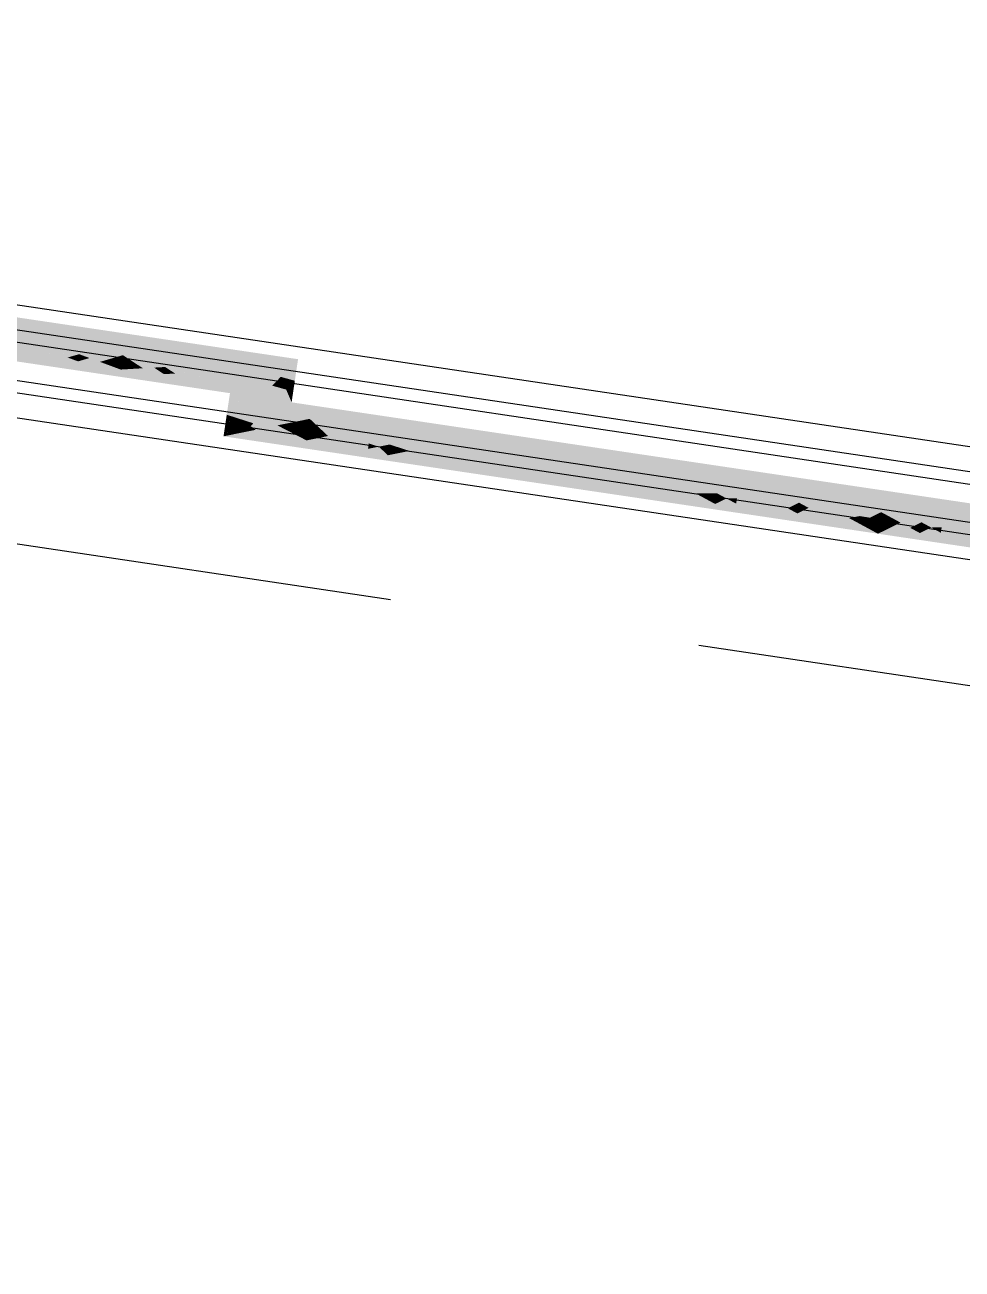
# Model space of a CAD drawing. Header units: millimetres. Extents: x 338 to 506, y 179 to 335.
# Drawn here: x 421.364 to 422.115, y 273.313 to 274.311 of the extents above; entities that cross this region are included whole.
import ezdxf

# ---------------------------------------------------------------- set-up
doc = ezdxf.new("R2010")
doc.units = ezdxf.units.MM
doc.linetypes.add('CENTER', pattern=[2, 1.25, -0.25, 0.25, -0.25])
doc.linetypes.add('DASHED2', pattern=[0.375, 0.25, -0.125])
for name, color, linetype in [('EJES_DE_COLUMNA', 255, 'DASHED2'), ('MUROS', 32, 'Continuous'), ('REJAS', 151, 'Continuous')]:
    doc.layers.add(name, color=color, linetype=linetype)

# ---------------------------------------------------------------- blocks, each defined once
blk = doc.blocks.new('*U1001')
at = {"layer": 'REJAS', "color": 18, "linetype": 'Continuous', "extrusion": (0, 0, -1)}
for points in [[(-95.43862, 77.86741), (-95.42987, 77.60211), (-95.42987, 78.13272)], [(-95.43287, 78.12443), (-95.42987, 78.13272), (-95.4371, 78.12351)], [(-95.42987, 78.13272), (-95.4377, 78.12719), (-95.4371, 78.12351)], [(-95.43379, 78.12996), (-95.42987, 78.13272), (-95.43831, 78.13088)], [(-95.42987, 78.13272), (-95.43862, 78.13272), (-95.43831, 78.13088)], [(-95.4419, 78.09956), (-95.43643, 78.06639), (-95.42987, 78.13272)], [(-95.43643, 78.06639), (-95.43424, 78.00007), (-95.42987, 78.13272)], [(-95.44284, 78.1318), (-95.43831, 78.13088), (-95.43862, 78.13272)], [(-95.44737, 78.13272), (-95.44254, 78.12996), (-95.43831, 78.13088)], [(-95.44737, 78.13272), (-95.44284, 78.1318), (-95.43862, 78.13272)], [(-95.45393, 78.06639), (-95.4419, 78.09956), (-95.46487, 78.13272)], [(-95.44254, 78.12996), (-95.44737, 78.13272), (-95.44354, 78.12719)], [(-95.45612, 77.86741), (-95.44299, 78.00007), (-95.46487, 78.13272)], [(-95.44737, 78.13272), (-95.44645, 78.12719), (-95.44354, 78.12719)], [(-95.44737, 78.13272), (-95.46487, 78.13272), (-95.44554, 78.12167)], [(-95.46487, 78.13272), (-95.45338, 78.11614), (-95.44554, 78.12167)], [(-95.44737, 77.60211), (-95.46487, 78.13272), (-95.46487, 77.0715)], [(-95.43588, 78.11614), (-95.43287, 78.12443), (-95.4371, 78.12351)], [(-95.4377, 78.12719), (-95.43379, 78.12996), (-95.43831, 78.13088)], [(-95.4371, 78.12351), (-95.44071, 78.1189), (-95.43588, 78.11614)], [(-95.4377, 78.12719), (-95.44162, 78.12443), (-95.4371, 78.12351)], [(-95.44132, 78.12259), (-95.4371, 78.12351), (-95.44162, 78.12443)], [(-95.4389, 78.1212), (-95.4371, 78.12351), (-95.44112, 78.12136)], [(-95.4371, 78.12351), (-95.44132, 78.12259), (-95.44112, 78.12136)], [(-95.43831, 78.13088), (-95.44254, 78.12996), (-95.4377, 78.12719)], [(-95.4377, 78.12719), (-95.43891, 78.12788), (-95.44045, 78.12765)], [(-95.44045, 78.12765), (-95.44062, 78.12719), (-95.4377, 78.12719)], [(-95.43966, 78.12581), (-95.4377, 78.12719), (-95.44096, 78.12627)], [(-95.4377, 78.12719), (-95.44062, 78.12719), (-95.44096, 78.12627)], [(-95.43891, 78.12788), (-95.44012, 78.12857), (-95.44045, 78.12765)], [(-95.44162, 78.12443), (-95.43966, 78.12581), (-95.44096, 78.12627)], [(-95.44012, 78.12857), (-95.44254, 78.12996), (-95.44354, 78.12719)], [(-95.44012, 78.12857), (-95.44183, 78.12788), (-95.44045, 78.12765)], [(-95.44183, 78.12788), (-95.44354, 78.12719), (-95.44045, 78.12765)], [(-95.44354, 78.12719), (-95.44062, 78.12719), (-95.44045, 78.12765)], [(-95.44096, 78.12627), (-95.44062, 78.12719), (-95.44354, 78.12719)], [(-95.44071, 78.1189), (-95.44554, 78.12167), (-95.44111, 78.11245)], [(-95.44354, 78.12719), (-95.44258, 78.12581), (-95.44096, 78.12627)], [(-95.44258, 78.12581), (-95.44162, 78.12443), (-95.44096, 78.12627)], [(-95.44554, 78.12167), (-95.44372, 78.11061), (-95.44111, 78.11245)], [(-95.44112, 78.12136), (-95.44132, 78.12259), (-95.44554, 78.12167)], [(-95.44554, 78.12167), (-95.44313, 78.12028), (-95.44112, 78.12136)], [(-95.44554, 78.12167), (-95.44132, 78.12259), (-95.44162, 78.12443)], [(-95.44554, 78.12167), (-95.44162, 78.12443), (-95.44354, 78.12719)], [(-95.44554, 78.12167), (-95.45338, 78.11614), (-95.4419, 78.09956)], [(-95.44645, 78.12719), (-95.44554, 78.12167), (-95.44354, 78.12719)], [(-95.43588, 78.11614), (-95.44071, 78.1189), (-95.44111, 78.11245)], [(-95.43889, 78.10785), (-95.43588, 78.11614), (-95.44111, 78.11245)], [(-95.4419, 78.09956), (-95.43889, 78.10785), (-95.44111, 78.11245)], [(-95.44071, 78.1189), (-95.4389, 78.1212), (-95.44112, 78.12136)], [(-95.44313, 78.12028), (-95.44071, 78.1189), (-95.44112, 78.12136)], [(-95.44111, 78.11245), (-95.44372, 78.11061), (-95.4419, 78.09956)], [(-95.4419, 78.09956), (-95.44208, 78.08297), (-95.43916, 78.08297)], [(-95.44491, 78.09127), (-95.44208, 78.08297), (-95.4419, 78.09956)], [(-95.43916, 78.08297), (-95.44208, 78.08297), (-95.43643, 78.06639)], [(-95.43925, 78.07468), (-95.44208, 78.08297), (-95.44217, 78.07468)], [(-95.44791, 78.08297), (-95.44208, 78.08297), (-95.44491, 78.09127)], [(-95.44208, 78.08297), (-95.44791, 78.08297), (-95.44217, 78.07468)], [(-95.44791, 78.08297), (-95.44609, 78.07192), (-95.44217, 78.07468)], [(-95.45092, 78.07468), (-95.44609, 78.07192), (-95.44791, 78.08297)], [(-95.43643, 78.06639), (-95.44217, 78.07468), (-95.44126, 78.06916)], [(-95.43925, 78.07468), (-95.44217, 78.07468), (-95.43643, 78.06639)], [(-95.44126, 78.06916), (-95.44217, 78.07468), (-95.44609, 78.07192)], [(-95.44126, 78.06916), (-95.44609, 78.07192), (-95.44518, 78.06639)], [(-95.44609, 78.07192), (-95.45393, 78.06639), (-95.44518, 78.06639)], [(-95.45393, 78.06639), (-95.44609, 78.07192), (-95.45092, 78.07468)], [(-95.43971, 78.03323), (-95.43424, 78.00007), (-95.43643, 78.06639)], [(-95.43884, 78.06778), (-95.44096, 78.06731), (-95.43643, 78.06639)], [(-95.43643, 78.06639), (-95.44096, 78.06731), (-95.4408, 78.06639)], [(-95.43793, 78.06225), (-95.43643, 78.06639), (-95.44004, 78.06179)], [(-95.43643, 78.06639), (-95.44035, 78.06363), (-95.44004, 78.06179)], [(-95.43839, 78.06501), (-95.43643, 78.06639), (-95.44065, 78.06547)], [(-95.43643, 78.06639), (-95.4408, 78.06639), (-95.44065, 78.06547)], [(-95.44244, 78.04981), (-95.43971, 78.03323), (-95.43643, 78.06639)], [(-95.43944, 78.0581), (-95.43793, 78.06225), (-95.44004, 78.06179)], [(-95.44035, 78.06363), (-95.43839, 78.06501), (-95.44065, 78.06547)], [(-95.44126, 78.06916), (-95.44096, 78.06731), (-95.43884, 78.06778)], [(-95.44004, 78.06179), (-95.44185, 78.05948), (-95.43944, 78.0581)], [(-95.44035, 78.06363), (-95.44427, 78.06087), (-95.44004, 78.06179)], [(-95.44427, 78.06087), (-95.44185, 78.05948), (-95.44004, 78.06179)], [(-95.44035, 78.06363), (-95.44518, 78.06639), (-95.44427, 78.06087)], [(-95.44065, 78.06547), (-95.44276, 78.06501), (-95.44035, 78.06363)], [(-95.4408, 78.06639), (-95.44518, 78.06639), (-95.44065, 78.06547)], [(-95.44518, 78.06639), (-95.44276, 78.06501), (-95.44065, 78.06547)], [(-95.4408, 78.06639), (-95.44096, 78.06731), (-95.44518, 78.06639)], [(-95.44096, 78.06731), (-95.44126, 78.06916), (-95.44322, 78.06778)], [(-95.44518, 78.06639), (-95.44096, 78.06731), (-95.44322, 78.06778)], [(-95.44846, 78.03323), (-95.44244, 78.04981), (-95.45393, 78.06639)], [(-95.44518, 78.06639), (-95.45393, 78.06639), (-95.44427, 78.06087)], [(-95.45393, 78.06639), (-95.44819, 78.0581), (-95.44427, 78.06087)], [(-95.44244, 78.04981), (-95.43944, 78.0581), (-95.44427, 78.06087)], [(-95.44427, 78.06087), (-95.44819, 78.0581), (-95.44244, 78.04981)], [(-95.44846, 78.03323), (-95.43971, 78.03323), (-95.44244, 78.04981)], [(-95.44135, 78.01665), (-95.43698, 78.01665), (-95.43971, 78.03323)], [(-95.44299, 78.00007), (-95.43971, 78.03323), (-95.44846, 78.03323)], [(-95.43698, 78.01665), (-95.43998, 78.00836), (-95.43424, 78.00007)], [(-95.43698, 78.01665), (-95.44135, 78.01665), (-95.43998, 78.00836)], [(-95.43998, 78.00836), (-95.44135, 78.01665), (-95.44299, 78.00007)], [(-95.43424, 78.00007), (-95.43711, 78.00421), (-95.43907, 78.00283)], [(-95.43862, 78.00007), (-95.43424, 78.00007), (-95.43907, 78.00283)], [(-95.43907, 78.00283), (-95.43711, 78.00421), (-95.43998, 78.00836)], [(-95.44299, 78.00007), (-95.43862, 78.00007), (-95.43907, 78.00283)], [(-95.43998, 78.00836), (-95.44149, 78.00421), (-95.43907, 78.00283)], [(-95.44149, 78.00421), (-95.44299, 78.00007), (-95.43907, 78.00283)], [(-95.43574, 77.99592), (-95.43424, 78.00007), (-95.43816, 77.9973)], [(-95.43424, 78.00007), (-95.43862, 78.00007), (-95.43816, 77.9973)], [(-95.44026, 77.98349), (-95.43752, 77.9669), (-95.43424, 78.00007)], [(-95.4408, 77.93374), (-95.43862, 77.86741), (-95.43424, 78.00007)], [(-95.43725, 77.99178), (-95.43574, 77.99592), (-95.43816, 77.9973)], [(-95.43816, 77.9973), (-95.44012, 77.99592), (-95.43725, 77.99178)], [(-95.43725, 77.99178), (-95.44012, 77.99592), (-95.44017, 77.99178)], [(-95.44058, 77.99868), (-95.43816, 77.9973), (-95.43862, 78.00007)], [(-95.44058, 77.99868), (-95.44012, 77.99592), (-95.43816, 77.9973)], [(-95.45612, 77.86741), (-95.43862, 77.86741), (-95.44299, 78.00007)], [(-95.44299, 78.00007), (-95.44058, 77.99868), (-95.43862, 78.00007)], [(-95.44012, 77.99592), (-95.44299, 78.00007), (-95.44017, 77.99178)], [(-95.44058, 77.99868), (-95.44299, 78.00007), (-95.44012, 77.99592)], [(-95.44299, 78.00007), (-95.44162, 77.99178), (-95.44017, 77.99178)], [(-95.44026, 77.98349), (-95.44299, 78.00007), (-95.4419, 77.9669)], [(-95.43875, 77.98763), (-95.43725, 77.99178), (-95.44017, 77.99178)], [(-95.43752, 77.9669), (-95.44026, 77.98349), (-95.4419, 77.9669)], [(-95.44026, 77.98349), (-95.43875, 77.98763), (-95.44017, 77.99178)], [(-95.44017, 77.99178), (-95.44162, 77.99178), (-95.44026, 77.98349)], [(-95.4419, 77.9669), (-95.4408, 77.93374), (-95.43752, 77.9669)], [(-95.4408, 77.80109), (-95.43424, 77.73476), (-95.43862, 77.86741)], [(-95.44737, 77.60211), (-95.43862, 77.86741), (-95.45612, 77.86741)], [(-95.4419, 77.76792), (-95.43752, 77.76792), (-95.4408, 77.80109)], [(-95.44026, 77.75134), (-95.43424, 77.73476), (-95.43752, 77.76792)], [(-95.43752, 77.76792), (-95.4419, 77.76792), (-95.44026, 77.75134)], [(-95.44026, 77.75134), (-95.4419, 77.76792), (-95.44299, 77.73476)], [(-95.43725, 77.74305), (-95.43816, 77.73752), (-95.43574, 77.73891)], [(-95.43875, 77.7472), (-95.44017, 77.74305), (-95.43725, 77.74305)], [(-95.43725, 77.74305), (-95.44017, 77.74305), (-95.44012, 77.73891)], [(-95.43816, 77.73752), (-95.43725, 77.74305), (-95.44012, 77.73891)], [(-95.44026, 77.75134), (-95.44017, 77.74305), (-95.43875, 77.7472)], [(-95.44012, 77.73891), (-95.44017, 77.74305), (-95.44299, 77.73476)], [(-95.44017, 77.74305), (-95.44026, 77.75134), (-95.44162, 77.74305)], [(-95.44299, 77.73476), (-95.44017, 77.74305), (-95.44162, 77.74305)], [(-95.43643, 77.66843), (-95.42987, 77.60211), (-95.43424, 77.73476)], [(-95.43574, 77.73891), (-95.43816, 77.73752), (-95.43424, 77.73476)], [(-95.43424, 77.73476), (-95.43816, 77.73752), (-95.43862, 77.73476)], [(-95.43698, 77.71818), (-95.43424, 77.73476), (-95.43998, 77.72647)], [(-95.43862, 77.73476), (-95.43907, 77.732), (-95.43424, 77.73476)], [(-95.43424, 77.73476), (-95.43907, 77.732), (-95.43711, 77.73062)], [(-95.43971, 77.7016), (-95.43643, 77.66843), (-95.43424, 77.73476)], [(-95.44058, 77.73614), (-95.43816, 77.73752), (-95.44012, 77.73891)], [(-95.44058, 77.73614), (-95.43862, 77.73476), (-95.43816, 77.73752)], [(-95.44299, 77.73476), (-95.43862, 77.73476), (-95.44058, 77.73614)], [(-95.44299, 77.73476), (-95.43907, 77.732), (-95.43862, 77.73476)], [(-95.44149, 77.73062), (-95.43907, 77.732), (-95.44299, 77.73476)], [(-95.44299, 77.73476), (-95.44518, 77.66843), (-95.43971, 77.7016)], [(-95.43998, 77.72647), (-95.44299, 77.73476), (-95.44135, 77.71818)], [(-95.44058, 77.73614), (-95.44012, 77.73891), (-95.44299, 77.73476)], [(-95.43698, 77.71818), (-95.43998, 77.72647), (-95.44135, 77.71818)], [(-95.43907, 77.732), (-95.43998, 77.72647), (-95.43711, 77.73062)], [(-95.43998, 77.72647), (-95.43907, 77.732), (-95.44149, 77.73062)], [(-95.44135, 77.71818), (-95.43971, 77.7016), (-95.43698, 77.71818)], [(-95.43971, 77.7016), (-95.44244, 77.68502), (-95.43643, 77.66843)], [(-95.43944, 77.67673), (-95.44244, 77.68502), (-95.44518, 77.66843)], [(-95.43643, 77.66843), (-95.43793, 77.67258), (-95.44035, 77.6712)], [(-95.44035, 77.6712), (-95.43793, 77.67258), (-95.43944, 77.67673)], [(-95.43944, 77.67673), (-95.44231, 77.67258), (-95.44035, 77.6712)], [(-95.44231, 77.67258), (-95.44518, 77.66843), (-95.44035, 77.6712)], [(-95.4419, 77.63527), (-95.42987, 77.60211), (-95.43643, 77.66843)], [(-95.4408, 77.66843), (-95.43643, 77.66843), (-95.44035, 77.6712)], [(-95.43916, 77.65185), (-95.43643, 77.66843), (-95.44217, 77.66014)], [(-95.4393, 77.66429), (-95.43643, 77.66843), (-95.44126, 77.66567)], [(-95.43643, 77.66843), (-95.4408, 77.66843), (-95.44126, 77.66567)], [(-95.43916, 77.65185), (-95.44518, 77.66843), (-95.4419, 77.63527)], [(-95.44217, 77.66014), (-95.4393, 77.66429), (-95.44126, 77.66567)], [(-95.44518, 77.66843), (-95.4408, 77.66843), (-95.44035, 77.6712)], [(-95.4408, 77.66843), (-95.44518, 77.66843), (-95.44126, 77.66567)], [(-95.44518, 77.66843), (-95.44367, 77.66429), (-95.44126, 77.66567)], [(-95.44126, 77.66567), (-95.44367, 77.66429), (-95.44217, 77.66014)], [(-95.4419, 77.63527), (-95.44518, 77.66843), (-95.44737, 77.60211)], [(-95.4419, 77.63527), (-95.44172, 77.61869), (-95.43889, 77.62698)], [(-95.44172, 77.61869), (-95.4419, 77.63527), (-95.44463, 77.61869)], [(-95.43889, 77.62698), (-95.44172, 77.61869), (-95.43588, 77.61869)], [(-95.43588, 77.61869), (-95.4377, 77.60764), (-95.43287, 77.6104)], [(-95.43588, 77.61869), (-95.44172, 77.61869), (-95.44162, 77.6104)], [(-95.4377, 77.60764), (-95.43588, 77.61869), (-95.44162, 77.6104)], [(-95.44162, 77.6104), (-95.44172, 77.61869), (-95.44737, 77.60211)], [(-95.44737, 77.60211), (-95.44172, 77.61869), (-95.44463, 77.61869)], [(-95.43287, 77.6104), (-95.4377, 77.60764), (-95.42987, 77.60211)], [(-95.42987, 77.60211), (-95.4377, 77.60764), (-95.43862, 77.60211)], [(-95.44254, 77.60487), (-95.4377, 77.60764), (-95.44162, 77.6104)], [(-95.44254, 77.60487), (-95.43862, 77.60211), (-95.4377, 77.60764)], [(-95.44737, 77.60211), (-95.43862, 77.60211), (-95.44254, 77.60487)], [(-95.44254, 77.60487), (-95.44162, 77.6104), (-95.44737, 77.60211)], [(-95.43424, 77.46945), (-95.42987, 77.60211), (-95.4408, 77.53578)], [(-95.43533, 77.56894), (-95.42987, 77.60211), (-95.44135, 77.58553)], [(-95.43862, 77.60211), (-95.43953, 77.59658), (-95.42987, 77.60211)], [(-95.42987, 77.60211), (-95.43953, 77.59658), (-95.43561, 77.59382)], [(-95.43862, 77.3368), (-95.42987, 77.0715), (-95.42987, 77.60211)], [(-95.43953, 77.59658), (-95.44135, 77.58553), (-95.43561, 77.59382)], [(-95.44737, 77.60211), (-95.45612, 77.3368), (-95.43862, 77.3368)], [(-95.44737, 77.60211), (-95.43953, 77.59658), (-95.43862, 77.60211)], [(-95.44436, 77.59382), (-95.43953, 77.59658), (-95.44737, 77.60211)], [(-95.44135, 77.58553), (-95.43953, 77.59658), (-95.44436, 77.59382)], [(-95.4408, 77.53578), (-95.44737, 77.60211), (-95.44299, 77.46945)], [(-95.44135, 77.58553), (-95.44737, 77.60211), (-95.44408, 77.56894)], [(-95.43834, 77.57724), (-95.44135, 77.58553), (-95.44408, 77.56894)], [(-95.43533, 77.56894), (-95.43684, 77.57309), (-95.43925, 77.57171)], [(-95.43684, 77.57309), (-95.43834, 77.57724), (-95.43925, 77.57171)], [(-95.43834, 77.57724), (-95.44121, 77.57309), (-95.43925, 77.57171)], [(-95.44121, 77.57309), (-95.44408, 77.56894), (-95.43925, 77.57171)], [(-95.43925, 77.57171), (-95.43971, 77.56894), (-95.43533, 77.56894)], [(-95.43807, 77.55236), (-95.43533, 77.56894), (-95.44108, 77.56065)], [(-95.43971, 77.56894), (-95.44017, 77.56618), (-95.43533, 77.56894)], [(-95.43533, 77.56894), (-95.44017, 77.56618), (-95.43821, 77.5648)], [(-95.44017, 77.56618), (-95.44108, 77.56065), (-95.43821, 77.5648)], [(-95.44408, 77.56894), (-95.43971, 77.56894), (-95.43925, 77.57171)], [(-95.44408, 77.56894), (-95.44017, 77.56618), (-95.43971, 77.56894)], [(-95.44258, 77.5648), (-95.44017, 77.56618), (-95.44408, 77.56894)], [(-95.44108, 77.56065), (-95.44017, 77.56618), (-95.44258, 77.5648)], [(-95.44108, 77.56065), (-95.44408, 77.56894), (-95.44244, 77.55236)], [(-95.43807, 77.55236), (-95.44108, 77.56065), (-95.44244, 77.55236)], [(-95.4408, 77.53578), (-95.43807, 77.55236), (-95.44244, 77.55236)], [(-95.4408, 77.53578), (-95.4419, 77.50262), (-95.43752, 77.50262)]]:
    blk.add_solid(points, dxfattribs=at)
blk = doc.blocks.new('*U1002')
at = {"layer": 'REJAS', "color": 18, "linetype": 'Continuous', "extrusion": (0, 0, -1)}
for points in [[(-95.47362, 78.2918), (-95.4707, 78.22211), (-95.46487, 78.3615)], [(-95.46487, 78.3615), (-95.4707, 78.22211), (-95.46487, 78.22211)], [(-95.49112, 78.2918), (-95.47799, 78.32665), (-95.49987, 78.3615)], [(-95.48237, 78.22211), (-95.49987, 78.3615), (-95.49987, 78.08272)], [(-95.4758, 78.30923), (-95.47362, 78.2918), (-95.46924, 78.32665)], [(-95.49112, 78.2918), (-95.47362, 78.2918), (-95.47799, 78.32665)], [(-95.4758, 78.27438), (-95.47216, 78.25695), (-95.47362, 78.2918)], [(-95.48237, 78.22211), (-95.47362, 78.2918), (-95.49112, 78.2918)], [(-95.4758, 78.27438), (-95.47799, 78.25695), (-95.47398, 78.26567)], [(-95.47599, 78.26131), (-95.47216, 78.25695), (-95.47398, 78.26567)], [(-95.47435, 78.23953), (-95.4707, 78.22211), (-95.47216, 78.25695)], [(-95.47407, 78.25913), (-95.47538, 78.25841), (-95.47216, 78.25695)], [(-95.47216, 78.25695), (-95.47538, 78.25841), (-95.47507, 78.25695)], [(-95.47507, 78.25695), (-95.47477, 78.2555), (-95.47216, 78.25695)], [(-95.47216, 78.25695), (-95.47477, 78.2555), (-95.47316, 78.25478)], [(-95.47617, 78.24824), (-95.47435, 78.23953), (-95.47216, 78.25695)], [(-95.47477, 78.2555), (-95.47416, 78.2526), (-95.47316, 78.25478)], [(-95.47599, 78.26131), (-95.47538, 78.25841), (-95.47407, 78.25913)], [(-95.47617, 78.24824), (-95.47416, 78.2526), (-95.47799, 78.25695)], [(-95.47416, 78.2526), (-95.47477, 78.2555), (-95.47608, 78.25478)], [(-95.47799, 78.25695), (-95.48237, 78.22211), (-95.47435, 78.23953)], [(-95.47608, 78.25478), (-95.47477, 78.2555), (-95.47799, 78.25695)], [(-95.47799, 78.25695), (-95.47477, 78.2555), (-95.47507, 78.25695)], [(-95.47507, 78.25695), (-95.47538, 78.25841), (-95.47799, 78.25695)], [(-95.47538, 78.25841), (-95.47599, 78.26131), (-95.47699, 78.25913)], [(-95.47799, 78.25695), (-95.47538, 78.25841), (-95.47699, 78.25913)], [(-95.47447, 78.23082), (-95.47252, 78.23082), (-95.47435, 78.23953)], [(-95.47435, 78.23953), (-95.47635, 78.23518), (-95.47447, 78.23082)], [(-95.47635, 78.23518), (-95.47836, 78.23082), (-95.47447, 78.23082)], [(-95.46487, 78.22211), (-95.4707, 78.22211), (-95.46487, 78.08272)], [(-95.46487, 78.08272), (-95.4707, 78.22211), (-95.47362, 78.15241)], [(-95.47453, 78.22646), (-95.4707, 78.22211), (-95.47447, 78.23082)], [(-95.4707, 78.22211), (-95.47252, 78.23082), (-95.47447, 78.23082)], [(-95.4707, 78.22211), (-95.47453, 78.22646), (-95.47714, 78.22501)], [(-95.47653, 78.22211), (-95.4707, 78.22211), (-95.47714, 78.22501)], [(-95.47435, 78.20468), (-95.47216, 78.18726), (-95.4707, 78.22211)], [(-95.47453, 78.21775), (-95.4707, 78.22211), (-95.47714, 78.2192)], [(-95.4707, 78.22211), (-95.47653, 78.22211), (-95.47714, 78.2192)], [(-95.47252, 78.2134), (-95.4707, 78.22211), (-95.47447, 78.2134)], [(-95.4707, 78.22211), (-95.47453, 78.21775), (-95.47447, 78.2134)], [(-95.48237, 78.22211), (-95.49987, 78.08272), (-95.47362, 78.15241)], [(-95.47799, 78.18726), (-95.47435, 78.20468), (-95.48237, 78.22211)], [(-95.47836, 78.23082), (-95.47453, 78.22646), (-95.47447, 78.23082)], [(-95.47714, 78.22501), (-95.47453, 78.22646), (-95.47836, 78.23082)], [(-95.48237, 78.22211), (-95.47653, 78.22211), (-95.47714, 78.22501)], [(-95.47653, 78.22211), (-95.48237, 78.22211), (-95.47714, 78.2192)], [(-95.47836, 78.23082), (-95.48036, 78.22646), (-95.47714, 78.22501)], [(-95.48036, 78.22646), (-95.48237, 78.22211), (-95.47714, 78.22501)], [(-95.48237, 78.22211), (-95.48036, 78.21775), (-95.47714, 78.2192)], [(-95.47435, 78.20468), (-95.47252, 78.2134), (-95.47447, 78.2134)], [(-95.47635, 78.20904), (-95.47435, 78.20468), (-95.47447, 78.2134)], [(-95.47447, 78.2134), (-95.47453, 78.21775), (-95.47836, 78.2134)], [(-95.47836, 78.2134), (-95.47635, 78.20904), (-95.47447, 78.2134)], [(-95.47836, 78.2134), (-95.47453, 78.21775), (-95.47714, 78.2192)], [(-95.47714, 78.2192), (-95.48036, 78.21775), (-95.47836, 78.2134)], [(-95.47617, 78.19597), (-95.47216, 78.18726), (-95.47435, 78.20468)], [(-95.47477, 78.18871), (-95.47316, 78.18944), (-95.47416, 78.19162)], [(-95.47617, 78.19597), (-95.47799, 78.18726), (-95.47416, 78.19162)], [(-95.47416, 78.19162), (-95.47608, 78.18944), (-95.47477, 78.18871)], [(-95.47216, 78.18726), (-95.47316, 78.18944), (-95.47477, 78.18871)], [(-95.47507, 78.18726), (-95.47216, 78.18726), (-95.47477, 78.18871)], [(-95.47362, 78.15241), (-95.47216, 78.18726), (-95.4758, 78.16984)], [(-95.47407, 78.18508), (-95.47216, 78.18726), (-95.47538, 78.18581)], [(-95.47216, 78.18726), (-95.47507, 78.18726), (-95.47538, 78.18581)], [(-95.47599, 78.1829), (-95.47398, 78.17855), (-95.47216, 78.18726)], [(-95.4758, 78.16984), (-95.47398, 78.17855), (-95.47799, 78.18726)], [(-95.47599, 78.1829), (-95.47407, 78.18508), (-95.47538, 78.18581)], [(-95.47608, 78.18944), (-95.47799, 78.18726), (-95.47477, 78.18871)], [(-95.47799, 78.18726), (-95.47507, 78.18726), (-95.47477, 78.18871)], [(-95.47507, 78.18726), (-95.47799, 78.18726), (-95.47538, 78.18581)], [(-95.47799, 78.18726), (-95.47699, 78.18508), (-95.47538, 78.18581)], [(-95.47538, 78.18581), (-95.47699, 78.18508), (-95.47599, 78.1829)], [(-95.47362, 78.15241), (-95.47507, 78.11757), (-95.46924, 78.11757)], [(-95.48018, 78.13499), (-95.47507, 78.11757), (-95.47362, 78.15241)], [(-95.48674, 78.11757), (-95.47507, 78.11757), (-95.48018, 78.13499)], [(-95.46924, 78.11757), (-95.47507, 78.11757), (-95.46487, 78.08272)], [(-95.46487, 78.08272), (-95.47507, 78.11757), (-95.4758, 78.10014)], [(-95.47507, 78.11757), (-95.48674, 78.11757), (-95.4758, 78.10014)], [(-95.48674, 78.11757), (-95.48382, 78.09434), (-95.4758, 78.10014)], [(-95.48382, 78.09434), (-95.48674, 78.11757), (-95.4933, 78.10014)], [(-95.46487, 78.08272), (-95.4758, 78.10014), (-95.47435, 78.08853)], [(-95.47435, 78.08853), (-95.4758, 78.10014), (-95.48382, 78.09434)], [(-95.47435, 78.08853), (-95.48382, 78.09434), (-95.48237, 78.08272)], [(-95.48237, 78.08272), (-95.48382, 78.09434), (-95.49987, 78.08272)], [(-95.49987, 78.08272), (-95.48382, 78.09434), (-95.4933, 78.10014)], [(-95.46961, 78.08562), (-95.47386, 78.08466), (-95.46487, 78.08272)], [(-95.46487, 78.08272), (-95.47386, 78.08466), (-95.47362, 78.08272)], [(-95.47435, 78.08853), (-95.47386, 78.08466), (-95.46961, 78.08562)], [(-95.47362, 78.08272), (-95.47386, 78.08466), (-95.48237, 78.08272)], [(-95.47386, 78.08466), (-95.47435, 78.08853), (-95.47836, 78.08562)], [(-95.48237, 78.08272), (-95.47386, 78.08466), (-95.47836, 78.08562)]]:
    blk.add_solid(points, dxfattribs=at)
blk = doc.blocks.new('EJES_ESTRUCTURALES')
at = {"layer": 'EJES_DE_COLUMNA', "color": 9, "linetype": 'CENTER'}
blk.add_line((726.54081, 131.2663), (726.54081, 199.7363), dxfattribs=at)
blk = doc.blocks.new('A$C7152A42C')
at = {"layer": 'REJAS', "color": 18}
for p, q in [((95.41987, 76.76522), (95.41987, 79.44772)), ((95.50987, 79.44772), (95.50987, 76.76522)), ((95.43987, 76.79272), (95.43987, 79.42272)), ((95.44987, 79.42272), (95.44987, 76.79272)), ((95.47987, 76.79272), (95.47987, 79.42272)), ((95.48987, 76.79272), (95.48987, 79.42272))]:
    blk.add_line(p, q, dxfattribs=at)
at = {"layer": 'EJES_DE_COLUMNA'}
blk.add_blockref('EJES_ESTRUCTURALES', (-631.22088, -95.28525), dxfattribs=at)
at = {"layer": 'REJAS', "color": 18, "linetype": 'Continuous'}
for name in ['*U1002', '*U1001']:
    blk.add_blockref(name, (0, 0), dxfattribs=at)

msp = doc.modelspace()

# ---------------------------------------------------------------- block references
at = {"layer": 'MUROS', "color": 32, "rotation": 81.53046525965426}
msp.add_blockref('A$C7152A42C', (484.74824, 168.08442), dxfattribs=at)

doc.saveas('drawing.dxf')
